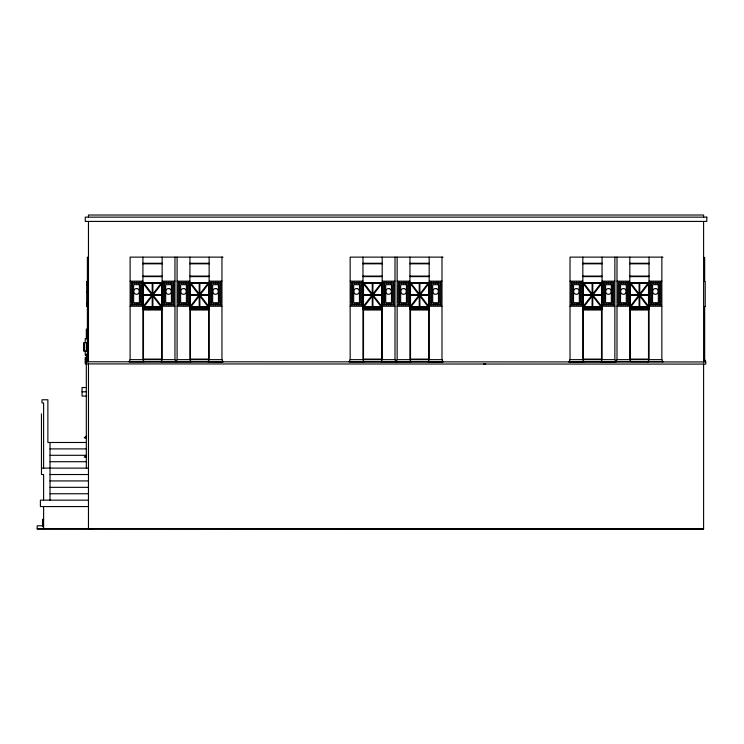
<?xml version="1.0" encoding="UTF-8"?>
<svg xmlns="http://www.w3.org/2000/svg" width="744" height="744" viewBox="0 0 744 744"><rect width="100%" height="100%" fill="white"/><g stroke="black" fill="none" stroke-linecap="round" stroke-linejoin="round"><path stroke-width="1.12" d="M223.023 257.126L130.107 257.126L130.107 359.65L129.047 361.779L223.023 361.779L208.162 361.603M161.085 361.779L162.145 359.65L162.145 257.126M177.1 257.126L177.1 359.65L176.03 361.779L174.961 359.65L174.961 257.126M208.069 361.779L209.138 359.65L209.138 257.126M443.061 257.126L350.154 257.126L350.154 359.65L349.085 361.779L443.061 361.779L428.2 361.603M381.123 361.779L382.193 359.65L382.193 257.126M397.138 257.126L397.138 359.65L396.078 361.779L395.008 359.65L395.008 257.126M428.116 361.779L429.176 359.65L429.176 257.126M568.946 361.919L570.016 359.65L570.016 257.126L662.923 257.126M616.999 257.126L616.999 359.65L615.93 361.919M647.968 361.937L649.038 359.65L649.038 257.126M87.392 359.64L86.323 361.77L705.731 361.956L704.661 360.003L704.661 306.426L705.2 306.426M86.323 436.077L84.193 437.816L86.323 438.216M86.323 455.3L84.193 457.039L86.323 457.439M88.462 257.294L87.392 257.294L87.392 281.511L86.862 281.511M87.392 257.48L88.462 257.48M703.601 257.48L704.661 257.48L704.661 281.511L705.2 281.511L705.2 306.602L704.661 306.602M142.922 263.264L162.145 263.264M189.915 263.264L209.138 263.264M362.97 263.264L382.193 263.264M409.953 263.264L429.176 263.264M582.831 263.264L602.054 263.264M629.815 263.264L649.038 263.264M142.922 263.804L162.145 263.804M189.915 263.804L209.138 263.804M362.97 263.804L382.193 263.804M409.953 263.804L429.176 263.804M582.831 263.804L602.054 263.804M629.815 263.804L649.038 263.804M142.922 276.08L162.145 276.08M189.915 276.08L209.138 276.08M362.97 276.08L382.193 276.08M409.953 276.08L429.176 276.08M582.831 276.08L602.054 276.08M629.815 276.08L649.038 276.08M142.922 276.619L162.145 276.619M189.915 276.619L209.138 276.619M362.97 276.619L382.193 276.619M409.953 276.619L429.176 276.619M582.831 276.619L602.054 276.619M629.815 276.619L649.038 276.619M130.107 281.158L142.922 281.158M162.145 281.158L174.961 281.158M177.1 281.158L189.915 281.158M209.138 281.158L221.954 281.158M350.154 281.158L362.97 281.158M382.193 281.158L395.008 281.158M397.138 281.158L409.953 281.158M429.176 281.158L441.992 281.158M570.016 281.158L582.831 281.158M602.054 281.158L614.87 281.158M616.999 281.158L629.815 281.158M649.038 281.158L661.853 281.158M87.392 281.325L86.862 281.325L86.862 306.602L87.392 306.602M86.862 282.497L87.931 282.497M86.862 282.683L87.931 282.683M142.922 282.757L162.145 282.757M189.915 282.757L209.138 282.757M362.97 282.757L382.193 282.757M409.953 282.757L429.176 282.757M582.831 282.757L602.054 282.757M629.815 282.757L649.038 282.757M86.862 283.678L87.931 283.678M86.862 283.855L87.931 283.855M86.862 284.85L87.931 284.85M86.862 285.036L87.931 285.036M86.862 291.434L87.392 291.434M86.862 291.62L87.392 291.62M86.862 291.797L87.392 291.797M86.862 302.715L87.931 302.901M86.862 303.078L87.931 303.078M86.862 303.887L87.931 303.887M86.862 304.073L87.931 304.073M86.862 304.259L87.931 304.259M86.862 305.068L87.931 305.068M86.862 305.245L87.931 305.245M86.862 305.431L87.931 305.431M86.862 306.24L87.392 306.24L87.392 359.817M130.107 306.249L142.922 306.249M162.145 306.249L174.961 306.249M177.1 306.249L189.915 306.249M209.138 306.249L221.954 306.249M350.154 306.249L362.97 306.249M382.193 306.249L395.008 306.249M397.138 306.249L409.953 306.249M429.176 306.249L441.992 306.249M570.016 306.249L582.831 306.249M602.054 306.249L614.87 306.249M616.999 306.249L629.815 306.249M649.038 306.249L661.853 306.249M86.862 306.426L87.392 306.426M142.922 307.319L162.145 307.319M189.915 307.319L209.138 307.319M362.97 307.319L382.193 307.319M409.953 307.319L429.176 307.319M582.831 307.319L602.054 307.319M629.815 307.319L649.038 307.319M142.922 308.388L162.145 308.388M189.915 308.388L209.138 308.388M362.97 308.388L382.193 308.388M409.953 308.388L429.176 308.388M582.831 308.388L602.054 308.388M629.815 308.388L649.038 308.388M142.922 309.458L162.145 309.458M189.915 309.458L209.138 309.458M362.97 309.458L382.193 309.458M409.953 309.458L429.176 309.458M582.831 309.458L602.054 309.458M629.815 309.458L649.038 309.458M87.392 338.613L85.253 338.613L85.253 342.612M87.392 342.612L83.654 342.612L83.654 351.159L87.392 351.159M83.654 343.682L84.193 343.682L84.193 350.089L83.654 350.089M83.654 346.89L84.193 346.89M87.392 355.167L85.253 355.167L85.253 351.159M87.392 357.501L85.253 357.501L85.253 363.909L703.601 364.095L703.601 528.984L37.2 528.984L37.2 525.785L43.608 525.785M85.253 359.64L88.462 359.64M130.107 359.65L174.961 359.65M177.1 359.65L221.954 359.65L223.023 361.779M350.154 359.65L395.008 359.65M397.138 359.65L441.992 359.65L443.061 361.779M570.016 359.65L614.87 359.65L615.93 361.779L568.946 361.779M616.999 359.65L661.853 359.65L662.923 361.937M703.601 360.003L704.661 360.003M129.131 361.603L143.899 361.603M161.169 361.603L190.892 361.603M349.178 361.603L363.946 361.603M381.216 361.603L410.93 361.603M569.039 361.603L583.808 361.603M601.078 361.603L630.791 361.603M648.061 361.603L662.83 361.603M85.253 361.77L88.462 361.77L88.462 221.424M629.815 257.126L629.815 359.65L630.884 361.779L647.968 361.779M483.554 364.095L485.693 364.03M703.406 364.095L705.731 364.095L705.731 361.77L704.661 359.817M86.323 387.531L82.054 387.531L82.054 396.068L86.685 396.068M82.054 391.8L86.323 391.8M86.323 442.485L47.876 442.485L47.876 399.77L42.008 399.77L42.008 402.969L43.608 402.969L43.608 468.116M50.015 448.892L86.202 448.892M50.015 455.3L86.202 455.3M50.015 461.708L86.202 461.708M41.469 468.116L88.462 468.116M50.015 474.523L88.462 474.523M50.015 480.931L88.462 480.931M50.015 487.339L88.462 487.339M50.015 493.746L88.462 493.746M88.462 500.154L40.399 500.154L40.399 506.562L88.462 506.562M43.608 519.377L42.538 519.377L42.538 526.706M37.2 528.807L703.601 528.984M411.023 361.779L409.953 359.65L409.953 257.126M364.039 361.779L362.97 359.65L362.97 257.126M190.985 361.779L189.915 359.65L189.915 257.126M143.992 361.779L142.922 359.65L142.922 257.126M703.601 217.146L703.601 215.016L88.462 215.016L88.462 217.146M703.601 221.424L703.601 361.956M661.853 257.126L661.853 359.65M614.87 257.126L614.87 359.65M602.054 257.126L602.054 359.65L600.985 361.919M583.891 361.919L582.831 359.65L582.831 257.126M441.992 257.126L441.992 359.65M221.954 257.126L221.954 359.65M92.73 528.984L88.462 528.984L88.462 363.909M87.392 284.85L87.392 304.073M86.323 328.969L86.323 338.855M86.323 342.612L86.323 351.159M86.323 354.079L86.323 358.692M86.323 359.64L86.323 468.116M50.015 442.485L50.015 500.154M43.608 499.829L43.608 474.523L41.469 474.523L41.469 413.915M43.608 506.562L43.608 528.984M151.813 295.368L143.462 306.249L143.462 295.368L151.813 295.368M161.085 283.287L152.873 293.992L152.873 283.287L161.085 283.287M152.204 296.084L143.992 306.788L152.204 306.788L152.204 296.084M161.615 283.827L153.264 294.708L161.615 294.708L161.615 283.827M198.797 295.368L190.445 306.249L190.445 295.368L198.797 295.368M208.069 283.287L199.857 293.992L199.857 283.287L208.069 283.287M199.197 296.084L190.985 306.788L199.197 306.788L199.197 296.084M208.608 283.827L200.257 294.708L208.608 294.708L208.608 283.827M371.851 295.368L363.5 306.249L363.5 295.368L371.851 295.368M381.123 283.287L372.911 293.992L372.911 283.287L381.123 283.287M372.242 296.084L364.039 306.788L372.242 306.788L372.242 296.084M381.653 283.827L373.311 294.708L381.653 294.708L381.653 283.827M418.844 295.368L410.493 306.249L410.493 295.368L418.844 295.368M428.116 283.287L419.904 293.992L419.904 283.287L428.116 283.287M419.235 296.084L411.023 306.788L419.235 306.788L419.235 296.084M428.646 283.827L420.295 294.708L428.646 294.708L428.646 283.827M591.712 295.368L583.361 306.249L583.361 295.368L591.712 295.368M600.985 283.287L592.773 293.992L592.773 283.287L600.985 283.287M592.103 296.084L583.891 306.788L592.103 306.788L592.103 296.084M601.515 283.827L593.163 294.708L601.515 294.708L601.515 283.827M638.696 295.368L630.354 306.249L630.354 295.368L638.696 295.368M647.968 283.287L639.766 293.992L639.766 283.287L647.968 283.287M639.096 296.084L630.884 306.788L639.096 306.788L639.096 296.084M648.508 283.827L640.156 294.708L648.508 294.708L648.508 283.827M136.71 288.579L135.966 288.626A2.874 2.874 0 0 0 133.66 291.248L133.706 292.001A2.874 2.874 0 0 0 136.329 294.308L137.073 294.261A2.874 2.874 0 0 0 139.379 291.639L139.333 290.895A2.874 2.874 0 0 0 136.71 288.579M168.749 288.579L168.005 288.626A2.874 2.874 0 0 0 165.689 291.248L165.745 292.001A2.874 2.874 0 0 0 168.367 294.308L169.111 294.261A2.874 2.874 0 0 0 171.418 291.639L171.371 290.895A2.874 2.874 0 0 0 168.749 288.579M183.703 288.579L182.959 288.626A2.874 2.874 0 0 0 180.643 291.248L180.69 292.001A2.874 2.874 0 0 0 183.312 294.308L184.066 294.261A2.874 2.874 0 0 0 186.372 291.639L186.326 290.895A2.874 2.874 0 0 0 183.703 288.579M215.741 288.579L214.988 288.626A2.874 2.874 0 0 0 212.682 291.248L212.728 292.001A2.874 2.874 0 0 0 215.351 294.308L216.104 294.261A2.874 2.874 0 0 0 218.411 291.639L218.364 290.895A2.874 2.874 0 0 0 215.741 288.579M356.757 288.579L356.004 288.626A2.874 2.874 0 0 0 353.698 291.248L353.744 292.001A2.874 2.874 0 0 0 356.367 294.308L357.111 294.261A2.874 2.874 0 0 0 359.426 291.639L359.38 290.895A2.874 2.874 0 0 0 356.757 288.579M388.796 288.579L388.043 288.626A2.874 2.874 0 0 0 385.736 291.248L385.783 292.001A2.874 2.874 0 0 0 388.405 294.308L389.149 294.261A2.874 2.874 0 0 0 391.465 291.639L391.418 290.895A2.874 2.874 0 0 0 388.796 288.579M403.741 288.579L402.997 288.626A2.874 2.874 0 0 0 400.691 291.248L400.737 292.001A2.874 2.874 0 0 0 403.36 294.308L404.104 294.261A2.874 2.874 0 0 0 406.41 291.639L406.363 290.895A2.874 2.874 0 0 0 403.741 288.579M435.779 288.579L435.035 288.626A2.874 2.874 0 0 0 432.729 291.248L432.776 292.001A2.874 2.874 0 0 0 435.398 294.308L436.142 294.261A2.874 2.874 0 0 0 438.449 291.639L438.402 290.895A2.874 2.874 0 0 0 435.779 288.579M576.609 288.579L575.865 288.626A2.874 2.874 0 0 0 573.559 291.248L573.605 292.001A2.874 2.874 0 0 0 576.228 294.308L576.972 294.261A2.874 2.874 0 0 0 579.278 291.639L579.232 290.895A2.874 2.874 0 0 0 576.609 288.579M608.648 288.579L607.904 288.626A2.874 2.874 0 0 0 605.597 291.248L605.644 292.001A2.874 2.874 0 0 0 608.266 294.308L609.011 294.261A2.874 2.874 0 0 0 611.317 291.639L611.27 290.895A2.874 2.874 0 0 0 608.648 288.579M623.602 288.579L622.858 288.626A2.874 2.874 0 0 0 620.543 291.248L620.589 292.001A2.874 2.874 0 0 0 623.212 294.308L623.965 294.261A2.874 2.874 0 0 0 626.271 291.639L626.225 290.895A2.874 2.874 0 0 0 623.602 288.579M655.641 288.579L654.897 288.626A2.874 2.874 0 0 0 652.581 291.248L652.628 292.001A2.874 2.874 0 0 0 655.25 294.308L656.003 294.261A2.874 2.874 0 0 0 658.31 291.639L658.263 290.895A2.874 2.874 0 0 0 655.641 288.579M706.8 217.146L85.253 217.146L85.253 221.424L706.8 221.424L706.8 217.146M132.46 282.329L131.288 282.329L131.288 283.501L132.46 283.501L132.46 282.329M134.813 282.329L133.632 282.329L133.632 283.501L134.813 283.501L134.813 282.329M137.156 282.329L135.985 282.329L135.985 283.501L137.156 283.501L137.156 282.329M139.398 282.329L138.338 282.329L138.338 283.501L139.398 283.501L139.398 282.329M141.751 282.329L140.579 282.329L140.579 283.501L141.751 283.501L141.751 282.329M164.498 282.329L163.327 282.329L163.327 283.501L164.498 283.501L164.498 282.329M166.851 282.329L165.67 282.329L165.67 283.501L166.851 283.501L166.851 282.329M169.195 282.329L168.023 282.329L168.023 283.501L169.195 283.501L169.195 282.329M171.436 282.329L170.376 282.329L170.376 283.501L171.436 283.501L171.436 282.329M173.789 282.329L172.617 282.329L172.617 283.501L173.789 283.501L173.789 282.329M179.453 282.329L178.272 282.329L178.272 283.501L179.453 283.501L179.453 282.329M181.796 282.329L180.625 282.329L180.625 283.501L181.796 283.501L181.796 282.329M184.149 282.329L182.978 282.329L182.978 283.501L184.149 283.501L184.149 282.329M186.391 282.329L185.321 282.329L185.321 283.501L186.391 283.501L186.391 282.329M188.744 282.329L187.562 282.329L187.562 283.501L188.744 283.501L188.744 282.329M211.491 282.329L210.31 282.329L210.31 283.501L211.491 283.501L211.491 282.329M213.835 282.329L212.663 282.329L212.663 283.501L213.835 283.501L213.835 282.329M216.188 282.329L215.016 282.329L215.016 283.501L216.188 283.501L216.188 282.329M218.429 282.329L217.36 282.329L217.36 283.501L218.429 283.501L218.429 282.329M220.782 282.329L219.601 282.329L219.601 283.501L220.782 283.501L220.782 282.329M352.498 282.329L351.326 282.329L351.326 283.501L352.498 283.501L352.498 282.329M354.851 282.329L353.679 282.329L353.679 283.501L354.851 283.501L354.851 282.329M357.204 282.329L356.023 282.329L356.023 283.501L357.204 283.501L357.204 282.329M359.445 282.329L358.376 282.329L358.376 283.501L359.445 283.501L359.445 282.329M361.798 282.329L360.617 282.329L360.617 283.501L361.798 283.501L361.798 282.329M384.536 282.329L383.365 282.329L383.365 283.501L384.536 283.501L384.536 282.329M386.889 282.329L385.718 282.329L385.718 283.501L386.889 283.501L386.889 282.329M389.242 282.329L388.061 282.329L388.061 283.501L389.242 283.501L389.242 282.329M391.483 282.329L390.414 282.329L390.414 283.501L391.483 283.501L391.483 282.329M393.836 282.329L392.655 282.329L392.655 283.501L393.836 283.501L393.836 282.329M399.491 282.329L398.319 282.329L398.319 283.501L399.491 283.501L399.491 282.329M401.844 282.329L400.663 282.329L400.663 283.501L401.844 283.501L401.844 282.329M404.187 282.329L403.016 282.329L403.016 283.501L404.187 283.501L404.187 282.329M406.438 282.329L405.368 282.329L405.368 283.501L406.438 283.501L406.438 282.329M408.782 282.329L407.61 282.329L407.61 283.501L408.782 283.501L408.782 282.329M431.529 282.329L430.358 282.329L430.358 283.501L431.529 283.501L431.529 282.329M433.882 282.329L432.701 282.329L432.701 283.501L433.882 283.501L433.882 282.329M436.226 282.329L435.054 282.329L435.054 283.501L436.226 283.501L436.226 282.329M438.476 282.329L437.407 282.329L437.407 283.501L438.476 283.501L438.476 282.329M440.82 282.329L439.648 282.329L439.648 283.501L440.82 283.501L440.82 282.329M572.359 282.329L571.187 282.329L571.187 283.501L572.359 283.501L572.359 282.329M574.712 282.329L573.54 282.329L573.54 283.501L574.712 283.501L574.712 282.329M577.056 282.329L575.884 282.329L575.884 283.501L577.056 283.501L577.056 282.329M579.306 282.329L578.237 282.329L578.237 283.501L579.306 283.501L579.306 282.329M581.65 282.329L580.478 282.329L580.478 283.501L581.65 283.501L581.65 282.329M604.398 282.329L603.226 282.329L603.226 283.501L604.398 283.501L604.398 282.329M606.751 282.329L605.579 282.329L605.579 283.501L606.751 283.501L606.751 282.329M609.094 282.329L607.922 282.329L607.922 283.501L609.094 283.501L609.094 282.329M611.345 282.329L610.275 282.329L610.275 283.501L611.345 283.501L611.345 282.329M613.688 282.329L612.517 282.329L612.517 283.501L613.688 283.501L613.688 282.329M619.352 282.329L618.18 282.329L618.18 283.501L619.352 283.501L619.352 282.329M621.696 282.329L620.524 282.329L620.524 283.501L621.696 283.501L621.696 282.329M624.049 282.329L622.877 282.329L622.877 283.501L624.049 283.501L624.049 282.329M626.29 282.329L625.22 282.329L625.22 283.501L626.29 283.501L626.29 282.329M628.643 282.329L627.471 282.329L627.471 283.501L628.643 283.501L628.643 282.329M651.391 282.329L650.219 282.329L650.219 283.501L651.391 283.501L651.391 282.329M653.734 282.329L652.562 282.329L652.562 283.501L653.734 283.501L653.734 282.329M656.087 282.329L654.915 282.329L654.915 283.501L656.087 283.501L656.087 282.329M658.328 282.329L657.259 282.329L657.259 283.501L658.328 283.501L658.328 282.329M660.681 282.329L659.51 282.329L659.51 283.501L660.681 283.501L660.681 282.329M152.204 283.287L143.992 283.287L152.204 293.992L152.204 283.287M199.197 283.287L190.985 283.287L199.197 293.992L199.197 283.287M372.242 283.287L364.039 283.287L372.242 293.992L372.242 283.287M419.235 283.287L411.023 283.287L419.235 293.992L419.235 283.287M592.103 283.287L583.891 283.287L592.103 293.992L592.103 283.287M639.096 283.287L630.884 283.287L639.096 293.992L639.096 283.287M132.46 284.682L131.288 284.682L131.288 302.724L132.46 302.724L132.46 284.682M139.398 284.682L133.632 284.682L133.632 302.724L139.398 302.724L139.398 284.682M141.751 284.682L140.579 284.682L140.579 302.724L141.751 302.724L141.751 284.682M164.498 284.682L163.327 284.682L163.327 302.724L164.498 302.724L164.498 284.682M171.436 284.682L165.67 284.682L165.67 302.724L171.436 302.724L171.436 284.682M173.789 284.682L172.617 284.682L172.617 302.724L173.789 302.724L173.789 284.682M179.453 284.682L178.272 284.682L178.272 302.724L179.453 302.724L179.453 284.682M186.391 284.682L180.625 284.682L180.625 302.724L186.391 302.724L186.391 284.682M188.744 284.682L187.562 284.682L187.562 302.724L188.744 302.724L188.744 284.682M211.491 284.682L210.31 284.682L210.31 302.724L211.491 302.724L211.491 284.682M218.429 284.682L212.663 284.682L212.663 302.724L218.429 302.724L218.429 284.682M220.782 284.682L219.601 284.682L219.601 302.724L220.782 302.724L220.782 284.682M352.498 284.682L351.326 284.682L351.326 302.724L352.498 302.724L352.498 284.682M359.445 284.682L353.679 284.682L353.679 302.724L359.445 302.724L359.445 284.682M361.798 284.682L360.617 284.682L360.617 302.724L361.798 302.724L361.798 284.682M384.536 284.682L383.365 284.682L383.365 302.724L384.536 302.724L384.536 284.682M391.483 284.682L385.718 284.682L385.718 302.724L391.483 302.724L391.483 284.682M393.836 284.682L392.655 284.682L392.655 302.724L393.836 302.724L393.836 284.682M399.491 284.682L398.319 284.682L398.319 302.724L399.491 302.724L399.491 284.682M406.438 284.682L400.663 284.682L400.663 302.724L406.438 302.724L406.438 284.682M408.782 284.682L407.61 284.682L407.61 302.724L408.782 302.724L408.782 284.682M431.529 284.682L430.358 284.682L430.358 302.724L431.529 302.724L431.529 284.682M438.476 284.682L432.701 284.682L432.701 302.724L438.476 302.724L438.476 284.682M440.82 284.682L439.648 284.682L439.648 302.724L440.82 302.724L440.82 284.682M572.359 284.682L571.187 284.682L571.187 302.724L572.359 302.724L572.359 284.682M579.306 284.682L573.54 284.682L573.54 302.724L579.306 302.724L579.306 284.682M581.65 284.682L580.478 284.682L580.478 302.724L581.65 302.724L581.65 284.682M604.398 284.682L603.226 284.682L603.226 302.724L604.398 302.724L604.398 284.682M611.345 284.682L605.579 284.682L605.579 302.724L611.345 302.724L611.345 284.682M613.688 284.682L612.517 284.682L612.517 302.724L613.688 302.724L613.688 284.682M619.352 284.682L618.18 284.682L618.18 302.724L619.352 302.724L619.352 284.682M626.29 284.682L620.524 284.682L620.524 302.724L626.29 302.724L626.29 284.682M628.643 284.682L627.471 284.682L627.471 302.724L628.643 302.724L628.643 284.682M651.391 284.682L650.219 284.682L650.219 302.724L651.391 302.724L651.391 284.682M658.328 284.682L652.562 284.682L652.562 302.724L658.328 302.724L658.328 284.682M660.681 284.682L659.51 284.682L659.51 302.724L660.681 302.724L660.681 284.682M151.813 294.708L143.462 294.708L143.462 283.827L151.813 294.708M198.797 294.708L190.445 294.708L190.445 283.827L198.797 294.708M371.851 294.708L363.5 294.708L363.5 283.827L371.851 294.708M418.844 294.708L410.493 294.708L410.493 283.827L418.844 294.708M591.712 294.708L583.361 294.708L583.361 283.827L591.712 294.708M638.696 294.708L630.354 294.708L630.354 283.827L638.696 294.708M161.615 295.368L153.264 295.368L161.615 306.249L161.615 295.368M208.608 295.368L200.257 295.368L208.608 306.249L208.608 295.368M381.653 295.368L373.311 295.368L381.653 306.249L381.653 295.368M428.646 295.368L420.295 295.368L428.646 306.249L428.646 295.368M601.515 295.368L593.163 295.368L601.515 306.249L601.515 295.368M648.508 295.368L640.156 295.368L648.508 306.249L648.508 295.368M132.46 303.905L131.288 303.905L131.288 305.077L132.46 305.077L132.46 303.905M134.813 303.905L133.632 303.905L133.632 305.077L134.813 305.077L134.813 303.905M137.156 303.905L135.985 303.905L135.985 305.077L137.156 305.077L137.156 303.905M139.398 303.905L138.338 303.905L138.338 305.077L139.398 305.077L139.398 303.905M141.751 303.905L140.579 303.905L140.579 305.077L141.751 305.077L141.751 303.905M164.498 303.905L163.327 303.905L163.327 305.077L164.498 305.077L164.498 303.905M166.851 303.905L165.67 303.905L165.67 305.077L166.851 305.077L166.851 303.905M169.195 303.905L168.023 303.905L168.023 305.077L169.195 305.077L169.195 303.905M171.436 303.905L170.376 303.905L170.376 305.077L171.436 305.077L171.436 303.905M173.789 303.905L172.617 303.905L172.617 305.077L173.789 305.077L173.789 303.905M179.453 303.905L178.272 303.905L178.272 305.077L179.453 305.077L179.453 303.905M181.796 303.905L180.625 303.905L180.625 305.077L181.796 305.077L181.796 303.905M184.149 303.905L182.978 303.905L182.978 305.077L184.149 305.077L184.149 303.905M186.391 303.905L185.321 303.905L185.321 305.077L186.391 305.077L186.391 303.905M188.744 303.905L187.562 303.905L187.562 305.077L188.744 305.077L188.744 303.905M211.491 303.905L210.31 303.905L210.31 305.077L211.491 305.077L211.491 303.905M213.835 303.905L212.663 303.905L212.663 305.077L213.835 305.077L213.835 303.905M216.188 303.905L215.016 303.905L215.016 305.077L216.188 305.077L216.188 303.905M218.429 303.905L217.36 303.905L217.36 305.077L218.429 305.077L218.429 303.905M220.782 303.905L219.601 303.905L219.601 305.077L220.782 305.077L220.782 303.905M352.498 303.905L351.326 303.905L351.326 305.077L352.498 305.077L352.498 303.905M354.851 303.905L353.679 303.905L353.679 305.077L354.851 305.077L354.851 303.905M357.204 303.905L356.023 303.905L356.023 305.077L357.204 305.077L357.204 303.905M359.445 303.905L358.376 303.905L358.376 305.077L359.445 305.077L359.445 303.905M361.798 303.905L360.617 303.905L360.617 305.077L361.798 305.077L361.798 303.905M384.536 303.905L383.365 303.905L383.365 305.077L384.536 305.077L384.536 303.905M386.889 303.905L385.718 303.905L385.718 305.077L386.889 305.077L386.889 303.905M389.242 303.905L388.061 303.905L388.061 305.077L389.242 305.077L389.242 303.905M391.483 303.905L390.414 303.905L390.414 305.077L391.483 305.077L391.483 303.905M393.836 303.905L392.655 303.905L392.655 305.077L393.836 305.077L393.836 303.905M399.491 303.905L398.319 303.905L398.319 305.077L399.491 305.077L399.491 303.905M401.844 303.905L400.663 303.905L400.663 305.077L401.844 305.077L401.844 303.905M404.187 303.905L403.016 303.905L403.016 305.077L404.187 305.077L404.187 303.905M406.438 303.905L405.368 303.905L405.368 305.077L406.438 305.077L406.438 303.905M408.782 303.905L407.61 303.905L407.61 305.077L408.782 305.077L408.782 303.905M431.529 303.905L430.358 303.905L430.358 305.077L431.529 305.077L431.529 303.905M433.882 303.905L432.701 303.905L432.701 305.077L433.882 305.077L433.882 303.905M436.226 303.905L435.054 303.905L435.054 305.077L436.226 305.077L436.226 303.905M438.476 303.905L437.407 303.905L437.407 305.077L438.476 305.077L438.476 303.905M440.82 303.905L439.648 303.905L439.648 305.077L440.82 305.077L440.82 303.905M572.359 303.905L571.187 303.905L571.187 305.077L572.359 305.077L572.359 303.905M574.712 303.905L573.54 303.905L573.54 305.077L574.712 305.077L574.712 303.905M577.056 303.905L575.884 303.905L575.884 305.077L577.056 305.077L577.056 303.905M579.306 303.905L578.237 303.905L578.237 305.077L579.306 305.077L579.306 303.905M581.65 303.905L580.478 303.905L580.478 305.077L581.65 305.077L581.65 303.905M604.398 303.905L603.226 303.905L603.226 305.077L604.398 305.077L604.398 303.905M606.751 303.905L605.579 303.905L605.579 305.077L606.751 305.077L606.751 303.905M609.094 303.905L607.922 303.905L607.922 305.077L609.094 305.077L609.094 303.905M611.345 303.905L610.275 303.905L610.275 305.077L611.345 305.077L611.345 303.905M613.688 303.905L612.517 303.905L612.517 305.077L613.688 305.077L613.688 303.905M619.352 303.905L618.18 303.905L618.18 305.077L619.352 305.077L619.352 303.905M621.696 303.905L620.524 303.905L620.524 305.077L621.696 305.077L621.696 303.905M624.049 303.905L622.877 303.905L622.877 305.077L624.049 305.077L624.049 303.905M626.29 303.905L625.22 303.905L625.22 305.077L626.29 305.077L626.29 303.905M628.643 303.905L627.471 303.905L627.471 305.077L628.643 305.077L628.643 303.905M651.391 303.905L650.219 303.905L650.219 305.077L651.391 305.077L651.391 303.905M653.734 303.905L652.562 303.905L652.562 305.077L653.734 305.077L653.734 303.905M656.087 303.905L654.915 303.905L654.915 305.077L656.087 305.077L656.087 303.905M658.328 303.905L657.259 303.905L657.259 305.077L658.328 305.077L658.328 303.905M660.681 303.905L659.51 303.905L659.51 305.077L660.681 305.077L660.681 303.905M161.085 306.788L152.873 306.788L152.873 296.084L161.085 306.788M208.069 306.788L199.857 306.788L199.857 296.084L208.069 306.788M381.123 306.788L372.911 306.788L372.911 296.084L381.123 306.788M428.116 306.788L419.904 306.788L419.904 296.084L428.116 306.788M600.985 306.788L592.773 306.788L592.773 296.084L600.985 306.788M647.968 306.788L639.766 306.788L639.766 296.084L647.968 306.788M161.615 309.988L143.462 309.988L143.462 359.11L161.615 359.11L161.615 309.988M208.608 309.988L190.445 309.988L190.445 359.11L208.608 359.11L208.608 309.988M381.653 309.988L363.5 309.988L363.5 359.11L381.653 359.11L381.653 309.988M428.646 309.988L410.493 309.988L410.493 359.11L428.646 359.11L428.646 309.988M601.515 309.988L583.361 309.988L583.361 359.11L601.515 359.11L601.515 309.988M648.508 309.988L630.354 309.988L630.354 359.11L648.508 359.11L648.508 309.988"/></g></svg>
